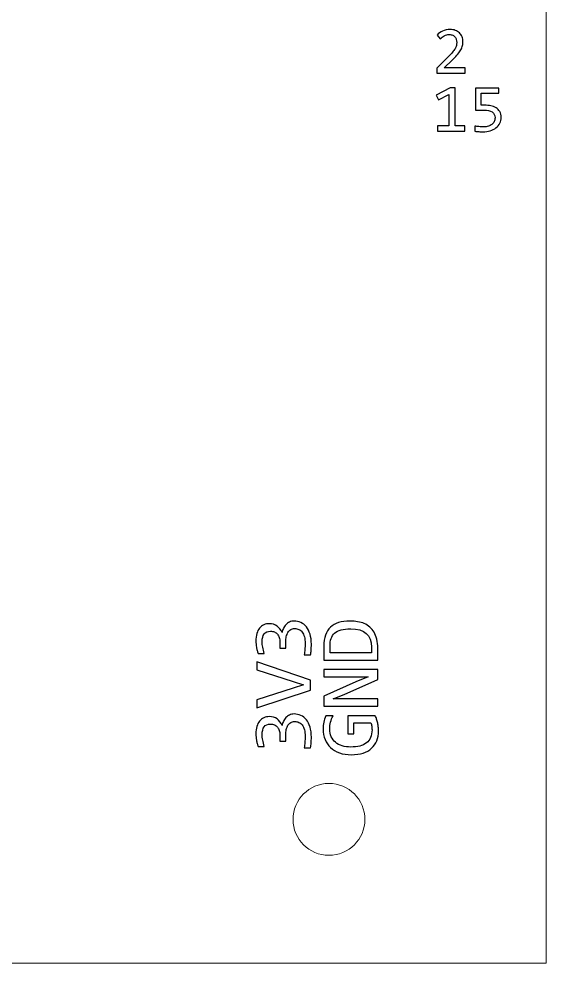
# Model space of a CAD drawing. Header units: millimetres. Extents: x -183.4 to -95.3, y 23.3 to 100.3.
# Drawn here: x -117.36 to -95.34, y 23.3 to 62.72 of the extents above; entities that cross this region are included whole.
import ezdxf

# ---------------------------------------------------------------- set-up
doc = ezdxf.new("R2010")
doc.units = ezdxf.units.MM
doc.header["$MEASUREMENT"] = 0
doc.layers.add('layer 1', color=7, linetype='Continuous')

msp = doc.modelspace()

# ---------------------------------------------------------------- linework, layer by layer
at = {"layer": 'layer 1', "color": 177, "lineweight": 9}
msp.add_lwpolyline([(-183.408, 23.2984), (-95.339, 23.2984), (-95.339, 100.2984), (-183.408, 100.2984), (-183.408, 23.2984)], close=True, dxfattribs=at)
at = {"layer": 'layer 1', "color": 250}
for points, knots in [([(-98.7157, 60.4492), (-98.7157, 60.4492), (-99.901, 60.4492), (-99.901, 60.4492), (-99.901, 60.4492), (-99.901, 60.4492), (-99.901, 60.6642), (-99.901, 60.6642), (-99.901, 60.6642), (-99.901, 60.6642), (-99.4358, 61.127), (-99.4358, 61.127), (-99.4358, 61.127), (-99.3596, 61.2027), (-99.298, 61.2676), (-99.25, 61.3227), (-99.25, 61.3227), (-99.2025, 61.3782), (-99.1653, 61.4285), (-99.1385, 61.4737), (-99.1385, 61.4737), (-99.1122, 61.5193), (-99.0943, 61.5621), (-99.0849, 61.6025), (-99.0849, 61.6025), (-99.076, 61.643), (-99.0713, 61.6867), (-99.0713, 61.7338), (-99.0713, 61.7338), (-99.0713, 61.778), (-99.0774, 61.8198), (-99.0891, 61.8598), (-99.0891, 61.8598), (-99.1014, 61.8998), (-99.1197, 61.9351), (-99.1442, 61.9657), (-99.1442, 61.9657), (-99.1691, 61.9958), (-99.2011, 62.0198), (-99.2406, 62.0372), (-99.2406, 62.0372), (-99.2801, 62.0546), (-99.3276, 62.0635), (-99.3827, 62.0635), (-99.3827, 62.0635), (-99.4589, 62.0635), (-99.5285, 62.0466), (-99.591, 62.0122), (-99.591, 62.0122), (-99.6531, 61.9784), (-99.7105, 61.9341), (-99.7632, 61.8801), (-99.7632, 61.8801), (-99.7632, 61.8801), (-99.8954, 62.0386), (-99.8954, 62.0386), (-99.8954, 62.0386), (-99.8272, 62.1101), (-99.7491, 62.1674), (-99.6602, 62.2103), (-99.6602, 62.2103), (-99.5717, 62.2535), (-99.4683, 62.2752), (-99.3507, 62.2752), (-99.3507, 62.2752), (-99.2707, 62.2752), (-99.1978, 62.2634), (-99.1324, 62.2394), (-99.1324, 62.2394), (-99.0666, 62.2154), (-99.0097, 62.1811), (-98.9617, 62.1359), (-98.9617, 62.1359), (-98.9142, 62.0908), (-98.877, 62.0357), (-98.8511, 61.9704), (-98.8511, 61.9704), (-98.8248, 61.9055), (-98.8116, 61.8321), (-98.8116, 61.7502), (-98.8116, 61.7502), (-98.8116, 61.6811), (-98.821, 61.6171), (-98.8394, 61.5583), (-98.8394, 61.5583), (-98.8577, 61.4995), (-98.8855, 61.4412), (-98.9226, 61.3829), (-98.9226, 61.3829), (-98.9598, 61.3246), (-99.0068, 61.2639), (-99.0633, 61.2013), (-99.0633, 61.2013), (-99.1197, 61.1392), (-99.1865, 61.0706), (-99.2637, 60.9962), (-99.2637, 60.9962), (-99.2637, 60.9962), (-99.5906, 60.6778), (-99.5906, 60.6778), (-99.5906, 60.6778), (-99.5906, 60.6778), (-98.7157, 60.6778), (-98.7157, 60.6778), (-98.7157, 60.6778), (-98.7157, 60.6778), (-98.7157, 60.4492), (-98.7157, 60.4492)], [0, 0, 0, 0, 0.0357143, 0.0357143, 0.0357143, 0.0357143, 0.0714286, 0.0714286, 0.0714286, 0.0714286, 0.1071429, 0.1071429, 0.1071429, 0.1071429, 0.1428571, 0.1428571, 0.1428571, 0.1428571, 0.1785714, 0.1785714, 0.1785714, 0.1785714, 0.2142857, 0.2142857, 0.2142857, 0.2142857, 0.25, 0.25, 0.25, 0.25, 0.2857143, 0.2857143, 0.2857143, 0.2857143, 0.3214286, 0.3214286, 0.3214286, 0.3214286, 0.3571429, 0.3571429, 0.3571429, 0.3571429, 0.3928571, 0.3928571, 0.3928571, 0.3928571, 0.4285714, 0.4285714, 0.4285714, 0.4285714, 0.4642857, 0.4642857, 0.4642857, 0.4642857, 0.5, 0.5, 0.5, 0.5, 0.5357143, 0.5357143, 0.5357143, 0.5357143, 0.5714286, 0.5714286, 0.5714286, 0.5714286, 0.6071429, 0.6071429, 0.6071429, 0.6071429, 0.6428571, 0.6428571, 0.6428571, 0.6428571, 0.6785714, 0.6785714, 0.6785714, 0.6785714, 0.7142857, 0.7142857, 0.7142857, 0.7142857, 0.75, 0.75, 0.75, 0.75, 0.7857143, 0.7857143, 0.7857143, 0.7857143, 0.8214286, 0.8214286, 0.8214286, 0.8214286, 0.8571429, 0.8571429, 0.8571429, 0.8571429, 0.8928571, 0.8928571, 0.8928571, 0.8928571, 0.9285714, 0.9285714, 0.9285714, 0.9285714, 1, 1, 1, 1]), ([(-98.7374, 58.0278), (-98.7374, 58.0278), (-99.8691, 58.0278), (-99.8691, 58.0278), (-99.8691, 58.0278), (-99.8691, 58.0278), (-99.8691, 58.2508), (-99.8691, 58.2508), (-99.8691, 58.2508), (-99.8691, 58.2508), (-99.4062, 58.2508), (-99.4062, 58.2508), (-99.4062, 58.2508), (-99.4062, 58.2508), (-99.4062, 59.5659), (-99.4062, 59.5659), (-99.4062, 59.5659), (-99.4062, 59.5659), (-99.8376, 59.3317), (-99.8376, 59.3317), (-99.8376, 59.3317), (-99.8376, 59.3317), (-99.9255, 59.5349), (-99.9255, 59.5349), (-99.9255, 59.5349), (-99.9255, 59.5349), (-99.3526, 59.8368), (-99.3526, 59.8368), (-99.3526, 59.8368), (-99.3526, 59.8368), (-99.141, 59.8368), (-99.141, 59.8368), (-99.141, 59.8368), (-99.141, 59.8368), (-99.141, 58.2508), (-99.141, 58.2508), (-99.141, 58.2508), (-99.141, 58.2508), (-98.7374, 58.2508), (-98.7374, 58.2508), (-98.7374, 58.2508), (-98.7374, 58.2508), (-98.7374, 58.0278), (-98.7374, 58.0278)], [0, 0, 0, 0, 0.0833333, 0.0833333, 0.0833333, 0.0833333, 0.1666667, 0.1666667, 0.1666667, 0.1666667, 0.25, 0.25, 0.25, 0.25, 0.3333333, 0.3333333, 0.3333333, 0.3333333, 0.4166667, 0.4166667, 0.4166667, 0.4166667, 0.5, 0.5, 0.5, 0.5, 0.5833333, 0.5833333, 0.5833333, 0.5833333, 0.6666667, 0.6666667, 0.6666667, 0.6666667, 0.75, 0.75, 0.75, 0.75, 0.8333333, 0.8333333, 0.8333333, 0.8333333, 1, 1, 1, 1]), ([(-97.2167, 58.604), (-97.2167, 58.5146), (-97.236, 58.4333), (-97.2746, 58.3599), (-97.2746, 58.3599), (-97.3132, 58.286), (-97.3663, 58.223), (-97.4336, 58.1699), (-97.4336, 58.1699), (-97.5013, 58.1172), (-97.5808, 58.0758), (-97.6725, 58.0466), (-97.6725, 58.0466), (-97.7647, 58.017), (-97.8635, 58.0024), (-97.9703, 58.0024), (-97.9703, 58.0024), (-97.9971, 58.0024), (-98.0258, 58.0033), (-98.0563, 58.0048), (-98.0563, 58.0048), (-98.0869, 58.0062), (-98.1175, 58.008), (-98.1481, 58.0104), (-98.1481, 58.0104), (-98.1782, 58.0127), (-98.2078, 58.0151), (-98.237, 58.0179), (-98.237, 58.0179), (-98.2657, 58.0207), (-98.2915, 58.024), (-98.3146, 58.0278), (-98.3146, 58.0278), (-98.3146, 58.0278), (-98.3146, 58.2451), (-98.3146, 58.2451), (-98.3146, 58.2451), (-98.2647, 58.2334), (-98.2083, 58.2249), (-98.1443, 58.2192), (-98.1443, 58.2192), (-98.0803, 58.2141), (-98.0159, 58.2112), (-97.9505, 58.2112), (-97.9505, 58.2112), (-97.8771, 58.2112), (-97.8108, 58.2202), (-97.752, 58.2376), (-97.752, 58.2376), (-97.6932, 58.255), (-97.6434, 58.2799), (-97.602, 58.3124), (-97.602, 58.3124), (-97.5606, 58.3453), (-97.5286, 58.3848), (-97.5065, 58.4309), (-97.5065, 58.4309), (-97.4844, 58.4775), (-97.4736, 58.5297), (-97.4736, 58.5875), (-97.4736, 58.5875), (-97.4736, 58.6995), (-97.514, 58.7809), (-97.5944, 58.8317), (-97.5944, 58.8317), (-97.6749, 58.8829), (-97.7906, 58.9083), (-97.9411, 58.9083), (-97.9411, 58.9083), (-97.9411, 58.9083), (-98.2835, 58.9083), (-98.2835, 58.9083), (-98.2835, 58.9083), (-98.2835, 58.9083), (-98.2835, 59.8284), (-98.2835, 59.8284), (-98.2835, 59.8284), (-98.2835, 59.8284), (-97.3127, 59.8284), (-97.3127, 59.8284), (-97.3127, 59.8284), (-97.3127, 59.8284), (-97.3127, 59.6195), (-97.3127, 59.6195), (-97.3127, 59.6195), (-97.3127, 59.6195), (-98.0577, 59.6195), (-98.0577, 59.6195), (-98.0577, 59.6195), (-98.0577, 59.6195), (-98.0577, 59.1143), (-98.0577, 59.1143), (-98.0577, 59.1143), (-98.0577, 59.1143), (-97.9006, 59.1143), (-97.9006, 59.1143), (-97.9006, 59.1143), (-97.8141, 59.1143), (-97.7299, 59.1064), (-97.6481, 59.0908), (-97.6481, 59.0908), (-97.5662, 59.0753), (-97.4938, 59.048), (-97.4298, 59.009), (-97.4298, 59.009), (-97.3658, 58.9699), (-97.3146, 58.9173), (-97.2755, 58.8514), (-97.2755, 58.8514), (-97.2365, 58.7856), (-97.2167, 58.7032), (-97.2167, 58.604)], [0, 0, 0, 0, 0.0344828, 0.0344828, 0.0344828, 0.0344828, 0.0689655, 0.0689655, 0.0689655, 0.0689655, 0.1034483, 0.1034483, 0.1034483, 0.1034483, 0.137931, 0.137931, 0.137931, 0.137931, 0.1724138, 0.1724138, 0.1724138, 0.1724138, 0.2068966, 0.2068966, 0.2068966, 0.2068966, 0.2413793, 0.2413793, 0.2413793, 0.2413793, 0.2758621, 0.2758621, 0.2758621, 0.2758621, 0.3103448, 0.3103448, 0.3103448, 0.3103448, 0.3448276, 0.3448276, 0.3448276, 0.3448276, 0.3793103, 0.3793103, 0.3793103, 0.3793103, 0.4137931, 0.4137931, 0.4137931, 0.4137931, 0.4482759, 0.4482759, 0.4482759, 0.4482759, 0.4827586, 0.4827586, 0.4827586, 0.4827586, 0.5172414, 0.5172414, 0.5172414, 0.5172414, 0.5517241, 0.5517241, 0.5517241, 0.5517241, 0.5862069, 0.5862069, 0.5862069, 0.5862069, 0.6206897, 0.6206897, 0.6206897, 0.6206897, 0.6551724, 0.6551724, 0.6551724, 0.6551724, 0.6896552, 0.6896552, 0.6896552, 0.6896552, 0.7241379, 0.7241379, 0.7241379, 0.7241379, 0.7586207, 0.7586207, 0.7586207, 0.7586207, 0.7931034, 0.7931034, 0.7931034, 0.7931034, 0.8275862, 0.8275862, 0.8275862, 0.8275862, 0.862069, 0.862069, 0.862069, 0.862069, 0.8965517, 0.8965517, 0.8965517, 0.8965517, 0.9310345, 0.9310345, 0.9310345, 0.9310345, 1, 1, 1, 1]), ([(-105.8583, 37.5777), (-105.7595, 37.5777), (-105.6666, 37.5577), (-105.5802, 37.5171), (-105.5802, 37.5171), (-105.4932, 37.4772), (-105.4173, 37.4172), (-105.3521, 37.3366), (-105.3521, 37.3366), (-105.2874, 37.2561), (-105.2362, 37.155), (-105.1986, 37.0333), (-105.1986, 37.0333), (-105.1616, 36.9115), (-105.1428, 36.7699), (-105.1428, 36.6076), (-105.1428, 36.6076), (-105.1428, 36.5182), (-105.1457, 36.4377), (-105.1516, 36.3665), (-105.1516, 36.3665), (-105.1574, 36.2954), (-105.1651, 36.2289), (-105.1745, 36.1666), (-105.1745, 36.1666), (-105.1745, 36.1666), (-105.4426, 36.1666), (-105.4426, 36.1666), (-105.4426, 36.1666), (-105.4303, 36.2378), (-105.4209, 36.313), (-105.4138, 36.3924), (-105.4138, 36.3924), (-105.4073, 36.4712), (-105.4038, 36.5523), (-105.4038, 36.6352), (-105.4038, 36.6352), (-105.4038, 36.7475), (-105.4138, 36.8439), (-105.4338, 36.9233), (-105.4338, 36.9233), (-105.4538, 37.0033), (-105.4832, 37.0685), (-105.5208, 37.1191), (-105.5208, 37.1191), (-105.559, 37.1697), (-105.6049, 37.2061), (-105.659, 37.229), (-105.659, 37.229), (-105.7125, 37.252), (-105.7736, 37.2637), (-105.8412, 37.2637), (-105.8412, 37.2637), (-105.9036, 37.2637), (-105.9571, 37.2502), (-106.0029, 37.2226), (-106.0029, 37.2226), (-106.0494, 37.1949), (-106.0876, 37.1561), (-106.1187, 37.1062), (-106.1187, 37.1062), (-106.1499, 37.0562), (-106.1728, 36.9962), (-106.1881, 36.9268), (-106.1881, 36.9268), (-106.204, 36.8575), (-106.2116, 36.781), (-106.2116, 36.6987), (-106.2116, 36.6987), (-106.2116, 36.6987), (-106.2116, 36.4418), (-106.2116, 36.4418), (-106.2116, 36.4418), (-106.2116, 36.4418), (-106.4586, 36.4418), (-106.4586, 36.4418), (-106.4586, 36.4418), (-106.4586, 36.4418), (-106.4586, 36.7022), (-106.4586, 36.7022), (-106.4586, 36.7022), (-106.4586, 36.7704), (-106.4674, 36.8322), (-106.485, 36.888), (-106.485, 36.888), (-106.5033, 36.9439), (-106.5285, 36.9915), (-106.5615, 37.0309), (-106.5615, 37.0309), (-106.595, 37.0709), (-106.6361, 37.1015), (-106.6844, 37.1226), (-106.6844, 37.1226), (-106.7332, 37.1438), (-106.7884, 37.1544), (-106.8502, 37.1544), (-106.8502, 37.1544), (-106.9707, 37.1544), (-107.0583, 37.1173), (-107.1136, 37.0438), (-107.1136, 37.0438), (-107.1682, 36.9703), (-107.1959, 36.8622), (-107.1959, 36.7199), (-107.1959, 36.7199), (-107.1959, 36.644), (-107.1888, 36.5658), (-107.1741, 36.4853), (-107.1741, 36.4853), (-107.1594, 36.4047), (-107.1371, 36.3183), (-107.1077, 36.2266), (-107.1077, 36.2266), (-107.1077, 36.2266), (-107.3687, 36.2266), (-107.3687, 36.2266), (-107.3687, 36.2266), (-107.3828, 36.2654), (-107.3952, 36.3071), (-107.4058, 36.3512), (-107.4058, 36.3512), (-107.4169, 36.3959), (-107.4263, 36.44), (-107.4334, 36.4841), (-107.4334, 36.4841), (-107.441, 36.5282), (-107.4469, 36.5723), (-107.451, 36.6158), (-107.451, 36.6158), (-107.4552, 36.6593), (-107.4569, 36.7017), (-107.4569, 36.7416), (-107.4569, 36.7416), (-107.4569, 36.861), (-107.444, 36.9662), (-107.4181, 37.0568), (-107.4181, 37.0568), (-107.3922, 37.1473), (-107.3552, 37.2232), (-107.307, 37.2843), (-107.307, 37.2843), (-107.2588, 37.3449), (-107.2006, 37.3907), (-107.1318, 37.4219), (-107.1318, 37.4219), (-107.0624, 37.4531), (-106.9854, 37.4683), (-106.899, 37.4683), (-106.899, 37.4683), (-106.7708, 37.4683), (-106.6626, 37.4354), (-106.5756, 37.3696), (-106.5756, 37.3696), (-106.488, 37.3031), (-106.4186, 37.2132), (-106.3669, 37.0979), (-106.3669, 37.0979), (-106.358, 37.1567), (-106.3392, 37.2143), (-106.3122, 37.2714), (-106.3122, 37.2714), (-106.2845, 37.3284), (-106.2487, 37.3796), (-106.2058, 37.4248), (-106.2058, 37.4248), (-106.1628, 37.4707), (-106.1117, 37.5071), (-106.0535, 37.5354), (-106.0535, 37.5354), (-105.9947, 37.5636), (-105.9294, 37.5777), (-105.8583, 37.5777)], [0, 0, 0, 0, 0.0227273, 0.0227273, 0.0227273, 0.0227273, 0.0454545, 0.0454545, 0.0454545, 0.0454545, 0.0681818, 0.0681818, 0.0681818, 0.0681818, 0.0909091, 0.0909091, 0.0909091, 0.0909091, 0.1136364, 0.1136364, 0.1136364, 0.1136364, 0.1363636, 0.1363636, 0.1363636, 0.1363636, 0.1590909, 0.1590909, 0.1590909, 0.1590909, 0.1818182, 0.1818182, 0.1818182, 0.1818182, 0.2045455, 0.2045455, 0.2045455, 0.2045455, 0.2272727, 0.2272727, 0.2272727, 0.2272727, 0.25, 0.25, 0.25, 0.25, 0.2727273, 0.2727273, 0.2727273, 0.2727273, 0.2954545, 0.2954545, 0.2954545, 0.2954545, 0.3181818, 0.3181818, 0.3181818, 0.3181818, 0.3409091, 0.3409091, 0.3409091, 0.3409091, 0.3636364, 0.3636364, 0.3636364, 0.3636364, 0.3863636, 0.3863636, 0.3863636, 0.3863636, 0.4090909, 0.4090909, 0.4090909, 0.4090909, 0.4318182, 0.4318182, 0.4318182, 0.4318182, 0.4545455, 0.4545455, 0.4545455, 0.4545455, 0.4772727, 0.4772727, 0.4772727, 0.4772727, 0.5, 0.5, 0.5, 0.5, 0.5227273, 0.5227273, 0.5227273, 0.5227273, 0.5454545, 0.5454545, 0.5454545, 0.5454545, 0.5681818, 0.5681818, 0.5681818, 0.5681818, 0.5909091, 0.5909091, 0.5909091, 0.5909091, 0.6136364, 0.6136364, 0.6136364, 0.6136364, 0.6363636, 0.6363636, 0.6363636, 0.6363636, 0.6590909, 0.6590909, 0.6590909, 0.6590909, 0.6818182, 0.6818182, 0.6818182, 0.6818182, 0.7045455, 0.7045455, 0.7045455, 0.7045455, 0.7272727, 0.7272727, 0.7272727, 0.7272727, 0.75, 0.75, 0.75, 0.75, 0.7727273, 0.7727273, 0.7727273, 0.7727273, 0.7954545, 0.7954545, 0.7954545, 0.7954545, 0.8181818, 0.8181818, 0.8181818, 0.8181818, 0.8409091, 0.8409091, 0.8409091, 0.8409091, 0.8636364, 0.8636364, 0.8636364, 0.8636364, 0.8863636, 0.8863636, 0.8863636, 0.8863636, 0.9090909, 0.9090909, 0.9090909, 0.9090909, 0.9318182, 0.9318182, 0.9318182, 0.9318182, 0.9545455, 0.9545455, 0.9545455, 0.9545455, 1, 1, 1, 1]), ([(-103.5195, 37.5777), (-103.4119, 37.5777), (-103.3085, 37.5695), (-103.2097, 37.553), (-103.2097, 37.553), (-103.1109, 37.536), (-103.0192, 37.5095), (-102.9345, 37.4725), (-102.9345, 37.4725), (-102.8493, 37.436), (-102.7722, 37.3884), (-102.7029, 37.3296), (-102.7029, 37.3296), (-102.6335, 37.2708), (-102.5741, 37.1991), (-102.5247, 37.1144), (-102.5247, 37.1144), (-102.4753, 37.0292), (-102.4371, 36.9304), (-102.4101, 36.8181), (-102.4101, 36.8181), (-102.383, 36.7052), (-102.3695, 36.5776), (-102.3695, 36.4336), (-102.3695, 36.4336), (-102.3695, 36.4336), (-102.3695, 35.9515), (-102.3695, 35.9515), (-102.3695, 35.9515), (-102.3695, 35.9515), (-104.6202, 35.9515), (-104.6202, 35.9515), (-104.6202, 35.9515), (-104.6202, 35.9515), (-104.6202, 36.5318), (-104.6202, 36.5318), (-104.6202, 36.5318), (-104.6202, 36.8834), (-104.5296, 37.1456), (-104.3491, 37.3185), (-104.3491, 37.3185), (-104.168, 37.4913), (-103.8917, 37.5777), (-103.5195, 37.5777)], [0, 0, 0, 0, 0.0833333, 0.0833333, 0.0833333, 0.0833333, 0.1666667, 0.1666667, 0.1666667, 0.1666667, 0.25, 0.25, 0.25, 0.25, 0.3333333, 0.3333333, 0.3333333, 0.3333333, 0.4166667, 0.4166667, 0.4166667, 0.4166667, 0.5, 0.5, 0.5, 0.5, 0.5833333, 0.5833333, 0.5833333, 0.5833333, 0.6666667, 0.6666667, 0.6666667, 0.6666667, 0.75, 0.75, 0.75, 0.75, 0.8333333, 0.8333333, 0.8333333, 0.8333333, 1, 1, 1, 1]), ([(-103.4978, 37.2567), (-103.6571, 37.2567), (-103.7923, 37.242), (-103.9023, 37.212), (-103.9023, 37.212), (-104.0128, 37.182), (-104.1016, 37.1368), (-104.1698, 37.0756), (-104.1698, 37.0756), (-104.2374, 37.0145), (-104.2868, 36.938), (-104.3168, 36.8463), (-104.3168, 36.8463), (-104.3474, 36.7546), (-104.3627, 36.6464), (-104.3627, 36.5224), (-104.3627, 36.5224), (-104.3627, 36.5224), (-104.3627, 36.2584), (-104.3627, 36.2584), (-104.3627, 36.2584), (-104.3627, 36.2584), (-102.6341, 36.2584), (-102.6341, 36.2584), (-102.6341, 36.2584), (-102.6341, 36.2584), (-102.6341, 36.4877), (-102.6341, 36.4877), (-102.6341, 36.4877), (-102.6341, 37.0004), (-102.9222, 37.2567), (-103.4978, 37.2567)], [0, 0, 0, 0, 0.1111111, 0.1111111, 0.1111111, 0.1111111, 0.2222222, 0.2222222, 0.2222222, 0.2222222, 0.3333333, 0.3333333, 0.3333333, 0.3333333, 0.4444444, 0.4444444, 0.4444444, 0.4444444, 0.5555556, 0.5555556, 0.5555556, 0.5555556, 0.6666667, 0.6666667, 0.6666667, 0.6666667, 0.7777778, 0.7777778, 0.7777778, 0.7777778, 1, 1, 1, 1]), ([(-107.4252, 35.8762), (-107.4252, 35.8762), (-105.1745, 35.1113), (-105.1745, 35.1113), (-105.1745, 35.1113), (-105.1745, 35.1113), (-105.1745, 34.698), (-105.1745, 34.698), (-105.1745, 34.698), (-105.1745, 34.698), (-107.4252, 33.9501), (-107.4252, 33.9501), (-107.4252, 33.9501), (-107.4252, 33.9501), (-107.4252, 34.2964), (-107.4252, 34.2964), (-107.4252, 34.2964), (-107.4252, 34.2964), (-105.9083, 34.7826), (-105.9083, 34.7826), (-105.9083, 34.7826), (-105.9083, 34.7826), (-105.4638, 34.9202), (-105.4638, 34.9202), (-105.4638, 34.9202), (-105.4638, 34.9202), (-105.9083, 35.0613), (-105.9083, 35.0613), (-105.9083, 35.0613), (-105.9083, 35.0613), (-107.4252, 35.5487), (-107.4252, 35.5487), (-107.4252, 35.5487), (-107.4252, 35.5487), (-107.4252, 35.8762), (-107.4252, 35.8762)], [0, 0, 0, 0, 0.1, 0.1, 0.1, 0.1, 0.2, 0.2, 0.2, 0.2, 0.3, 0.3, 0.3, 0.3, 0.4, 0.4, 0.4, 0.4, 0.5, 0.5, 0.5, 0.5, 0.6, 0.6, 0.6, 0.6, 0.7, 0.7, 0.7, 0.7, 0.8, 0.8, 0.8, 0.8, 1, 1, 1, 1]), ([(-102.3695, 35.5605), (-102.3695, 35.5605), (-102.3695, 35.1448), (-102.3695, 35.1448), (-102.3695, 35.1448), (-102.3695, 35.1448), (-103.7735, 34.5175), (-103.7735, 34.5175), (-103.7735, 34.5175), (-103.7735, 34.5175), (-104.2251, 34.3364), (-104.2251, 34.3364), (-104.2251, 34.3364), (-104.2251, 34.3364), (-103.0897, 34.3364), (-103.0897, 34.3364), (-103.0897, 34.3364), (-103.0897, 34.3364), (-102.3695, 34.3364), (-102.3695, 34.3364), (-102.3695, 34.3364), (-102.3695, 34.3364), (-102.3695, 34.0295), (-102.3695, 34.0295), (-102.3695, 34.0295), (-102.3695, 34.0295), (-104.6202, 34.0295), (-104.6202, 34.0295), (-104.6202, 34.0295), (-104.6202, 34.0295), (-104.6202, 34.4399), (-104.6202, 34.4399), (-104.6202, 34.4399), (-104.6202, 34.4399), (-103.2902, 35.0378), (-103.2902, 35.0378), (-103.2902, 35.0378), (-103.2902, 35.0378), (-102.7752, 35.2536), (-102.7752, 35.2536), (-102.7752, 35.2536), (-102.7752, 35.2536), (-103.9811, 35.2536), (-103.9811, 35.2536), (-103.9811, 35.2536), (-103.9811, 35.2536), (-104.6202, 35.2536), (-104.6202, 35.2536), (-104.6202, 35.2536), (-104.6202, 35.2536), (-104.6202, 35.5605), (-104.6202, 35.5605), (-104.6202, 35.5605), (-104.6202, 35.5605), (-102.3695, 35.5605), (-102.3695, 35.5605)], [0, 0, 0, 0, 0.0666667, 0.0666667, 0.0666667, 0.0666667, 0.1333333, 0.1333333, 0.1333333, 0.1333333, 0.2, 0.2, 0.2, 0.2, 0.2666667, 0.2666667, 0.2666667, 0.2666667, 0.3333333, 0.3333333, 0.3333333, 0.3333333, 0.4, 0.4, 0.4, 0.4, 0.4666667, 0.4666667, 0.4666667, 0.4666667, 0.5333333, 0.5333333, 0.5333333, 0.5333333, 0.6, 0.6, 0.6, 0.6, 0.6666667, 0.6666667, 0.6666667, 0.6666667, 0.7333333, 0.7333333, 0.7333333, 0.7333333, 0.8, 0.8, 0.8, 0.8, 0.8666667, 0.8666667, 0.8666667, 0.8666667, 1, 1, 1, 1]), ([(-105.8583, 33.6985), (-105.7595, 33.6985), (-105.6666, 33.6785), (-105.5802, 33.6379), (-105.5802, 33.6379), (-105.4932, 33.598), (-105.4173, 33.538), (-105.3521, 33.4574), (-105.3521, 33.4574), (-105.2874, 33.3769), (-105.2362, 33.2758), (-105.1986, 33.1541), (-105.1986, 33.1541), (-105.1616, 33.0323), (-105.1428, 32.8907), (-105.1428, 32.7284), (-105.1428, 32.7284), (-105.1428, 32.639), (-105.1457, 32.5585), (-105.1516, 32.4873), (-105.1516, 32.4873), (-105.1574, 32.4162), (-105.1651, 32.3497), (-105.1745, 32.2874), (-105.1745, 32.2874), (-105.1745, 32.2874), (-105.4426, 32.2874), (-105.4426, 32.2874), (-105.4426, 32.2874), (-105.4303, 32.3586), (-105.4209, 32.4338), (-105.4138, 32.5132), (-105.4138, 32.5132), (-105.4073, 32.592), (-105.4038, 32.6731), (-105.4038, 32.756), (-105.4038, 32.756), (-105.4038, 32.8683), (-105.4138, 32.9647), (-105.4338, 33.0441), (-105.4338, 33.0441), (-105.4538, 33.1241), (-105.4832, 33.1893), (-105.5208, 33.2399), (-105.5208, 33.2399), (-105.559, 33.2905), (-105.6049, 33.3269), (-105.659, 33.3498), (-105.659, 33.3498), (-105.7125, 33.3728), (-105.7736, 33.3845), (-105.8412, 33.3845), (-105.8412, 33.3845), (-105.9036, 33.3845), (-105.9571, 33.371), (-106.0029, 33.3434), (-106.0029, 33.3434), (-106.0494, 33.3157), (-106.0876, 33.2769), (-106.1187, 33.227), (-106.1187, 33.227), (-106.1499, 33.177), (-106.1728, 33.117), (-106.1881, 33.0476), (-106.1881, 33.0476), (-106.204, 32.9783), (-106.2116, 32.9018), (-106.2116, 32.8195), (-106.2116, 32.8195), (-106.2116, 32.8195), (-106.2116, 32.5626), (-106.2116, 32.5626), (-106.2116, 32.5626), (-106.2116, 32.5626), (-106.4586, 32.5626), (-106.4586, 32.5626), (-106.4586, 32.5626), (-106.4586, 32.5626), (-106.4586, 32.823), (-106.4586, 32.823), (-106.4586, 32.823), (-106.4586, 32.8912), (-106.4674, 32.953), (-106.485, 33.0088), (-106.485, 33.0088), (-106.5033, 33.0647), (-106.5285, 33.1123), (-106.5615, 33.1517), (-106.5615, 33.1517), (-106.595, 33.1917), (-106.6361, 33.2223), (-106.6844, 33.2434), (-106.6844, 33.2434), (-106.7332, 33.2646), (-106.7884, 33.2752), (-106.8502, 33.2752), (-106.8502, 33.2752), (-106.9707, 33.2752), (-107.0583, 33.2381), (-107.1136, 33.1646), (-107.1136, 33.1646), (-107.1682, 33.0911), (-107.1959, 32.983), (-107.1959, 32.8407), (-107.1959, 32.8407), (-107.1959, 32.7648), (-107.1888, 32.6866), (-107.1741, 32.6061), (-107.1741, 32.6061), (-107.1594, 32.5255), (-107.1371, 32.4391), (-107.1077, 32.3474), (-107.1077, 32.3474), (-107.1077, 32.3474), (-107.3687, 32.3474), (-107.3687, 32.3474), (-107.3687, 32.3474), (-107.3828, 32.3862), (-107.3952, 32.4279), (-107.4058, 32.472), (-107.4058, 32.472), (-107.4169, 32.5167), (-107.4263, 32.5608), (-107.4334, 32.6049), (-107.4334, 32.6049), (-107.441, 32.649), (-107.4469, 32.6931), (-107.451, 32.7366), (-107.451, 32.7366), (-107.4552, 32.7801), (-107.4569, 32.8225), (-107.4569, 32.8624), (-107.4569, 32.8624), (-107.4569, 32.9818), (-107.444, 33.087), (-107.4181, 33.1776), (-107.4181, 33.1776), (-107.3922, 33.2681), (-107.3552, 33.344), (-107.307, 33.4051), (-107.307, 33.4051), (-107.2588, 33.4657), (-107.2006, 33.5115), (-107.1318, 33.5427), (-107.1318, 33.5427), (-107.0624, 33.5739), (-106.9854, 33.5891), (-106.899, 33.5891), (-106.899, 33.5891), (-106.7708, 33.5891), (-106.6626, 33.5562), (-106.5756, 33.4904), (-106.5756, 33.4904), (-106.488, 33.4239), (-106.4186, 33.334), (-106.3669, 33.2187), (-106.3669, 33.2187), (-106.358, 33.2775), (-106.3392, 33.3351), (-106.3122, 33.3922), (-106.3122, 33.3922), (-106.2845, 33.4492), (-106.2487, 33.5004), (-106.2058, 33.5456), (-106.2058, 33.5456), (-106.1628, 33.5915), (-106.1117, 33.6279), (-106.0535, 33.6562), (-106.0535, 33.6562), (-105.9947, 33.6844), (-105.9294, 33.6985), (-105.8583, 33.6985)], [0, 0, 0, 0, 0.0227273, 0.0227273, 0.0227273, 0.0227273, 0.0454545, 0.0454545, 0.0454545, 0.0454545, 0.0681818, 0.0681818, 0.0681818, 0.0681818, 0.0909091, 0.0909091, 0.0909091, 0.0909091, 0.1136364, 0.1136364, 0.1136364, 0.1136364, 0.1363636, 0.1363636, 0.1363636, 0.1363636, 0.1590909, 0.1590909, 0.1590909, 0.1590909, 0.1818182, 0.1818182, 0.1818182, 0.1818182, 0.2045455, 0.2045455, 0.2045455, 0.2045455, 0.2272727, 0.2272727, 0.2272727, 0.2272727, 0.25, 0.25, 0.25, 0.25, 0.2727273, 0.2727273, 0.2727273, 0.2727273, 0.2954545, 0.2954545, 0.2954545, 0.2954545, 0.3181818, 0.3181818, 0.3181818, 0.3181818, 0.3409091, 0.3409091, 0.3409091, 0.3409091, 0.3636364, 0.3636364, 0.3636364, 0.3636364, 0.3863636, 0.3863636, 0.3863636, 0.3863636, 0.4090909, 0.4090909, 0.4090909, 0.4090909, 0.4318182, 0.4318182, 0.4318182, 0.4318182, 0.4545455, 0.4545455, 0.4545455, 0.4545455, 0.4772727, 0.4772727, 0.4772727, 0.4772727, 0.5, 0.5, 0.5, 0.5, 0.5227273, 0.5227273, 0.5227273, 0.5227273, 0.5454545, 0.5454545, 0.5454545, 0.5454545, 0.5681818, 0.5681818, 0.5681818, 0.5681818, 0.5909091, 0.5909091, 0.5909091, 0.5909091, 0.6136364, 0.6136364, 0.6136364, 0.6136364, 0.6363636, 0.6363636, 0.6363636, 0.6363636, 0.6590909, 0.6590909, 0.6590909, 0.6590909, 0.6818182, 0.6818182, 0.6818182, 0.6818182, 0.7045455, 0.7045455, 0.7045455, 0.7045455, 0.7272727, 0.7272727, 0.7272727, 0.7272727, 0.75, 0.75, 0.75, 0.75, 0.7727273, 0.7727273, 0.7727273, 0.7727273, 0.7954545, 0.7954545, 0.7954545, 0.7954545, 0.8181818, 0.8181818, 0.8181818, 0.8181818, 0.8409091, 0.8409091, 0.8409091, 0.8409091, 0.8636364, 0.8636364, 0.8636364, 0.8636364, 0.8863636, 0.8863636, 0.8863636, 0.8863636, 0.9090909, 0.9090909, 0.9090909, 0.9090909, 0.9318182, 0.9318182, 0.9318182, 0.9318182, 0.9545455, 0.9545455, 0.9545455, 0.9545455, 1, 1, 1, 1]), ([(-104.2357, 33.6174), (-104.2803, 33.5339), (-104.315, 33.4475), (-104.3397, 33.3593), (-104.3397, 33.3593), (-104.3644, 33.2705), (-104.3768, 33.1741), (-104.3768, 33.07), (-104.3768, 33.07), (-104.3768, 32.9507), (-104.3556, 32.8442), (-104.3133, 32.7514), (-104.3133, 32.7514), (-104.2703, 32.6585), (-104.2104, 32.5803), (-104.1328, 32.5162), (-104.1328, 32.5162), (-104.0557, 32.4527), (-103.9623, 32.4039), (-103.8529, 32.3698), (-103.8529, 32.3698), (-103.7441, 32.3363), (-103.6236, 32.3192), (-103.4913, 32.3192), (-103.4913, 32.3192), (-103.3537, 32.3192), (-103.2303, 32.3327), (-103.1209, 32.3604), (-103.1209, 32.3604), (-103.0121, 32.388), (-102.9192, 32.4309), (-102.8434, 32.4897), (-102.8434, 32.4897), (-102.7681, 32.5479), (-102.7099, 32.6232), (-102.6699, 32.7143), (-102.6699, 32.7143), (-102.6294, 32.8054), (-102.6094, 32.9148), (-102.6094, 33.0424), (-102.6094, 33.0424), (-102.6094, 33.0641), (-102.6106, 33.0877), (-102.6129, 33.1129), (-102.6129, 33.1129), (-102.6153, 33.1382), (-102.6182, 33.1635), (-102.6223, 33.1888), (-102.6223, 33.1888), (-102.6264, 33.2141), (-102.6311, 33.2382), (-102.637, 33.2617), (-102.637, 33.2617), (-102.6429, 33.2852), (-102.6488, 33.3064), (-102.6558, 33.3246), (-102.6558, 33.3246), (-102.6558, 33.3246), (-103.3714, 33.3246), (-103.3714, 33.3246), (-103.3714, 33.3246), (-103.3714, 33.3246), (-103.3714, 32.8648), (-103.3714, 32.8648), (-103.3714, 32.8648), (-103.3714, 32.8648), (-103.6254, 32.8648), (-103.6254, 32.8648), (-103.6254, 32.8648), (-103.6254, 32.8648), (-103.6254, 33.628), (-103.6254, 33.628), (-103.6254, 33.628), (-103.6254, 33.628), (-102.4742, 33.628), (-102.4742, 33.628), (-102.4742, 33.628), (-102.4518, 33.5809), (-102.4324, 33.531), (-102.4154, 33.4792), (-102.4154, 33.4792), (-102.3983, 33.4269), (-102.3836, 33.3734), (-102.3724, 33.3187), (-102.3724, 33.3187), (-102.3607, 33.264), (-102.3519, 33.21), (-102.3466, 33.1559), (-102.3466, 33.1559), (-102.3407, 33.1018), (-102.3378, 33.0494), (-102.3378, 32.9995), (-102.3378, 32.9995), (-102.3378, 32.8454), (-102.3619, 32.7067), (-102.4101, 32.5832), (-102.4101, 32.5832), (-102.4583, 32.4597), (-102.53, 32.3545), (-102.6247, 32.2681), (-102.6247, 32.2681), (-102.7193, 32.181), (-102.8375, 32.1146), (-102.9786, 32.0682), (-102.9786, 32.0682), (-103.1203, 32.0217), (-103.2838, 31.9982), (-103.4701, 31.9982), (-103.4701, 31.9982), (-103.6548, 31.9982), (-103.8206, 32.0241), (-103.967, 32.0758), (-103.967, 32.0758), (-104.1134, 32.1275), (-104.2374, 32.1999), (-104.3391, 32.2939), (-104.3391, 32.2939), (-104.4408, 32.3874), (-104.5185, 32.4997), (-104.572, 32.6314), (-104.572, 32.6314), (-104.6255, 32.7625), (-104.6519, 32.9077), (-104.6519, 33.0665), (-104.6519, 33.0665), (-104.6519, 33.167), (-104.6431, 33.2635), (-104.6249, 33.3546), (-104.6249, 33.3546), (-104.6072, 33.4463), (-104.5784, 33.5333), (-104.539, 33.6174), (-104.539, 33.6174), (-104.539, 33.6174), (-104.2357, 33.6174), (-104.2357, 33.6174)], [0, 0, 0, 0, 0.0285714, 0.0285714, 0.0285714, 0.0285714, 0.0571429, 0.0571429, 0.0571429, 0.0571429, 0.0857143, 0.0857143, 0.0857143, 0.0857143, 0.1142857, 0.1142857, 0.1142857, 0.1142857, 0.1428571, 0.1428571, 0.1428571, 0.1428571, 0.1714286, 0.1714286, 0.1714286, 0.1714286, 0.2, 0.2, 0.2, 0.2, 0.2285714, 0.2285714, 0.2285714, 0.2285714, 0.2571429, 0.2571429, 0.2571429, 0.2571429, 0.2857143, 0.2857143, 0.2857143, 0.2857143, 0.3142857, 0.3142857, 0.3142857, 0.3142857, 0.3428571, 0.3428571, 0.3428571, 0.3428571, 0.3714286, 0.3714286, 0.3714286, 0.3714286, 0.4, 0.4, 0.4, 0.4, 0.4285714, 0.4285714, 0.4285714, 0.4285714, 0.4571429, 0.4571429, 0.4571429, 0.4571429, 0.4857143, 0.4857143, 0.4857143, 0.4857143, 0.5142857, 0.5142857, 0.5142857, 0.5142857, 0.5428571, 0.5428571, 0.5428571, 0.5428571, 0.5714286, 0.5714286, 0.5714286, 0.5714286, 0.6, 0.6, 0.6, 0.6, 0.6285714, 0.6285714, 0.6285714, 0.6285714, 0.6571429, 0.6571429, 0.6571429, 0.6571429, 0.6857143, 0.6857143, 0.6857143, 0.6857143, 0.7142857, 0.7142857, 0.7142857, 0.7142857, 0.7428571, 0.7428571, 0.7428571, 0.7428571, 0.7714286, 0.7714286, 0.7714286, 0.7714286, 0.8, 0.8, 0.8, 0.8, 0.8285714, 0.8285714, 0.8285714, 0.8285714, 0.8571429, 0.8571429, 0.8571429, 0.8571429, 0.8857143, 0.8857143, 0.8857143, 0.8857143, 0.9142857, 0.9142857, 0.9142857, 0.9142857, 0.9428571, 0.9428571, 0.9428571, 0.9428571, 1, 1, 1, 1])]:
    msp.add_open_spline(points, degree=3, knots=knots, dxfattribs=at)
at = {"layer": 'layer 1', "lineweight": 9}
msp.add_open_spline([(-102.908, 29.2984), (-102.908, 30.1268), (-103.5796, 30.7984), (-104.408, 30.7984), (-104.408, 30.7984), (-105.2364, 30.7984), (-105.908, 30.1268), (-105.908, 29.2984), (-105.908, 29.2984), (-105.908, 28.4699), (-105.2364, 27.7984), (-104.408, 27.7984), (-104.408, 27.7984), (-103.5796, 27.7984), (-102.908, 28.4699), (-102.908, 29.2984)], degree=3, knots=[0, 0, 0, 0, 0.2, 0.2, 0.2, 0.2, 0.4, 0.4, 0.4, 0.4, 0.6, 0.6, 0.6, 0.6, 1, 1, 1, 1], dxfattribs=at)

doc.saveas('drawing.dxf')
